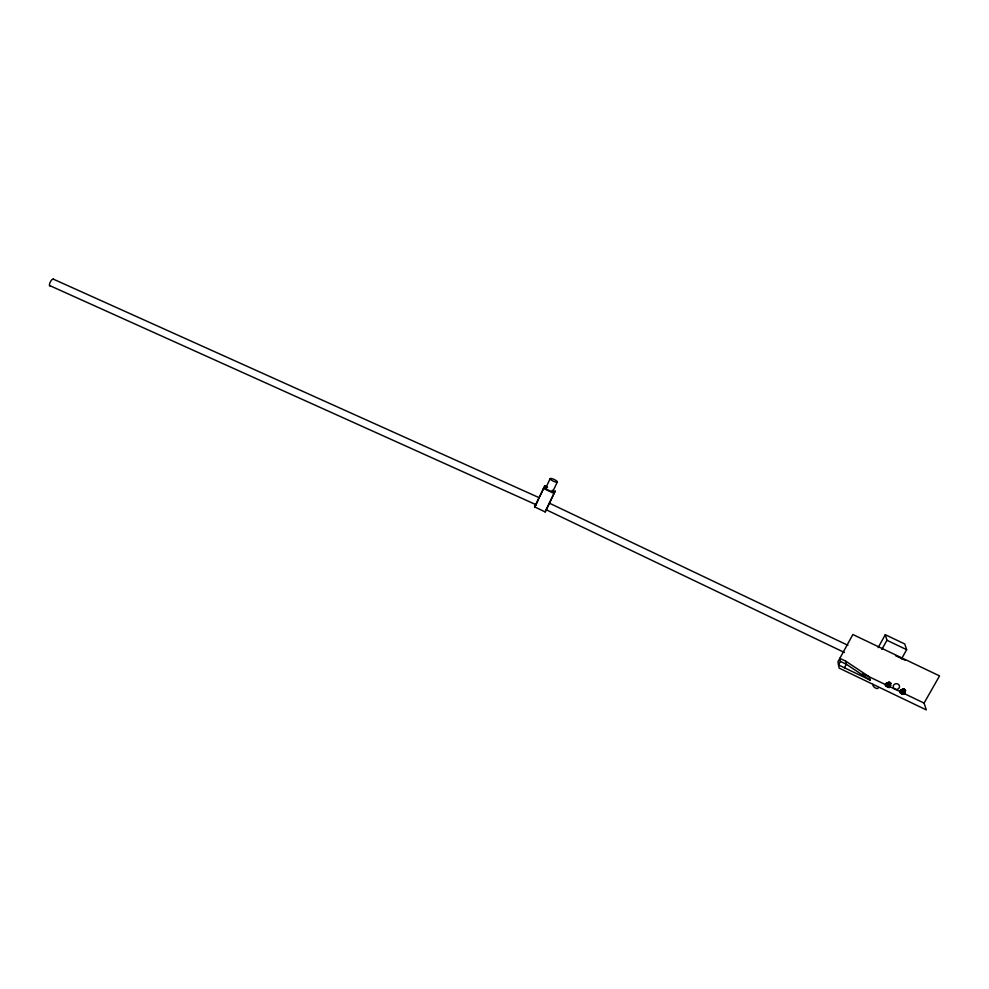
<?xml version="1.0" encoding="UTF-8"?>
<svg xmlns="http://www.w3.org/2000/svg" width="989" height="989" viewBox="0 0 989 989"><rect width="100%" height="100%" fill="white"/><g stroke="black" fill="none" stroke-linecap="round" stroke-linejoin="round"><path stroke-width="1.48" d="M901.375 689.84C896.046 691.843 905.813 697.381 904.848 691.793M904.799 692.498L904.416 691.818M904.972 692.028L903.526 692.349M903.822 694.253L903.452 693.573M887.887 683.214C880.915 683.115 891.633 691.67 890.248 684.648M889.47 687.38L890.496 684.92M886.54 683.758L887.417 683.053M886.416 683.523L888.406 683.436M889.618 685.624C891.633 685.661 888.209 682.682 888.555 683.584L889.309 682.855L890.496 683.374L888.233 683.164L889.865 682.942M888.654 687.38L889.865 685.389L888.814 684.932L890.112 682.435L890.582 683.078L889.296 683.288M902.388 689.679L904.181 689.259L904.428 690.779M904.02 689.494L902.809 689.308L903.402 690.891L902.673 690.235M902.067 690.211L902.957 689.568M903.934 689.642L904.824 690.235L902.846 689.617L904.045 690.594L903.254 689.42L904.7 689.716L903.513 691.818L904.7 689.593M889.222 682.311L889.062 682.521C887.912 681.458 889.667 684.895 890.817 683.795L889.544 683.399M889.877 684.005L889.729 682.744M904.824 689.852L904.441 690.186C902.153 689.457 903.476 690.31 904.7 691.546L905.096 692.263M902.364 691.126L903.55 689.024L903.365 690.211L902.178 690.013C904.379 688.715 902.327 689.704 904.169 689.988M903.526 690.273L902.734 689.296M904.75 689.988L903.662 690.569L903.575 689.716M904.169 690.495L904.193 691.286L903.637 690.755M904.379 690.409L903.674 690.347M50.81 286.081L536.05 504.699M888.394 683.387L889.717 684.648C887.652 682.645 889.531 683.127 889.47 682.855L888.728 682.348M903.699 691.187L903.39 689.951L904.305 690.038M50.352 286.155L49.611 285.994A3.956 1.471 -64.2 0 1 50.748 281.185A3.956 1.471 -64.2 0 1 53.616 279.405M889.494 683.659L888.827 682.435M903.167 690.915L902.747 690.31M903.452 689.939L901.98 689.58L904.799 690.137L903.427 689.395M844.445 652.493L546.225 509.768L555.299 490.853L545.137 511.919L534.616 506.887L544.828 485.834L547.449 487.083L544.828 485.834L539.87 496.342M549.414 503.178L847.882 645.298M535.296 505.663L535.605 504.983M536.223 503.871L535.89 505.206M545.792 487.898L550.168 478.614M552.913 491.298L557.314 482.014A3.956 0.964 25.2 0 0 552.357 478.738A3.956 0.964 25.2 0 0 551.553 480.197A3.956 0.964 25.2 0 0 557.314 482.014M885.427 685.266L886.465 683.164L886.96 683.72M885.439 685.105L886.639 682.904M899.767 692.139L900.892 690.631M899.78 691.966L900.979 689.766M885.551 685.501L886.861 683.275L889.853 684.549M885.6 685.018L886.935 682.892M899.891 692.362L901.325 690.594M899.928 691.88L901.758 689.914M885.798 685.773L887.331 684.029M885.884 685.018L887.343 682.979M900.151 692.646L901.684 690.915M886.169 686.082L887.244 684.029L888.827 684.981L887.665 686.996M900.522 692.968L901.609 690.903L903.748 692.102L902.549 694.105M545.137 511.919L546.583 509.236M886.614 686.415L887.726 684.363M900.979 693.289L903.34 689.049M840.44 661.418L838.524 664.929L870.11 680.073L869.343 676.859L845.719 661.134L839.846 658.315L840.44 661.418L846.349 664.249L870.11 680.073M844.421 667.76L846.349 664.249L845.719 661.134M878.121 647.659L885.291 634.703L904.787 644L906.653 649.674L901.535 658.835M881.854 649.427L886.935 640.266L885.291 634.703M887.133 686.725L888.258 684.697M888.431 683.139L889.037 683.51M888.147 684.314L889.803 682.595M890.261 682.657L888.987 684.994L890.31 682.867L889.148 683.424M903.452 689.729L904.601 689.815L903.006 690.223M904.094 689.84L902.487 689.012L903.699 690.05L903.699 689.036L902.71 691.472M901.498 693.598L902.636 691.571M902.636 691.435L903.847 689.11L904.255 689.617M902.846 691.36L904.329 689.753M924.072 703.092L939.55 675.907L852.864 634.518L837.943 661.814L839.117 668.094L926.322 709.904L924.072 703.092L903.266 693.116M534.616 506.887L535.37 506.108M535.655 505.095L536.149 504.242M902.03 693.882L903.204 691.867M888.184 687.219L889.371 685.229L890.73 685.389M903.019 694.266L904.7 691.546M889.037 687.466L890.619 684.969M903.402 694.34L904.972 691.843M889.321 687.466L890.013 685.711M903.674 694.34L905.108 692.09M889.927 682.966L888.901 684.66M890.026 683.115L889.198 682.608L889.816 682.979M902.438 690.05L904.515 689.494L903.118 691.67L904.094 689.729M901.103 689.84L901.585 690.223M886.428 683.362L887.158 684.339M890.533 683.078L889.457 683.226M890.137 683.436L890.693 683.139L889.952 683.597M889.556 683.782L890.545 683.597L889.296 683.201M904.131 690.73L905.12 690.545L903.872 690.545M904.762 690.866L905.739 690.681L904.787 690.804M902.809 690.001L903.971 689.852L904.515 691.126M903.241 690.409L902.017 689.827L902.895 689.902M888.32 682.929L888.913 683.671M902.982 690.458L901.696 689.531L902.5 689.766M904.935 692.349L904.169 692.201M904.811 692.547L901.498 691.101M900.88 689.976L902.215 690.075M888.802 682.484L889.63 682.373L888.505 684.573M903.093 690.631L902.537 689.605M903.39 689.889L904.824 689.654L903.946 690.087L904.688 691.286M890.026 684.376L888.839 683.881M889.593 684.4L889.358 684.153M904.045 690.878L902.87 690.767L905.12 691.311L903.563 691.051M903.538 690.507L902.549 690.112L903.798 691.126M903.822 690.718L902.574 690.421L904.181 691.41L903.798 690.854M904.07 689.84L902.747 689.172M887.145 684.227L889.259 685.414M53.319 279.133L539.129 497.677L536.248 504.402M886.935 640.266L906.653 649.674M895.552 655.645L905.133 660.219M543.357 488.356L553.914 493.387M862.618 673.645L886.849 685.253M889.544 686.539L900.485 691.781M903.081 692.065L901.98 691.447M888.715 685.179L887.615 684.561M903.093 690.878L904.576 691.744M888.629 683.201L887.689 682.694L889.321 683.659M902.228 689.518L902.537 690.31M903.39 690.928L903.377 688.863L903.625 689.667M889.408 683.745L889.692 684.326L888.814 682.843M902.883 690.211L903.526 690.829L903.18 690.025M903.241 690.532L903.031 689.84M878.17 688.134C877.416 689.741 872.31 686.836 872.817 684.363M889.272 683.436L889.63 684.178M888.963 683.016L889.47 684.128M890.137 683.016L890.063 682.756M552.208 490.185A3.944 0.989 25.3 0 1 551.775 491.459A3.944 0.989 25.3 0 1 546.905 489.32A3.944 0.989 25.3 0 1 546.509 487.701M905.059 690.161L904.07 691.917L905.059 690.161M888.209 682.682L888.53 683.486L888.209 682.682M894.266 688.69A3.152 2.893 2.3 0 0 899.458 687.194A3.152 2.893 2.3 0 0 895.416 683.807A3.152 2.893 2.3 0 0 894.266 688.69"/></g></svg>
